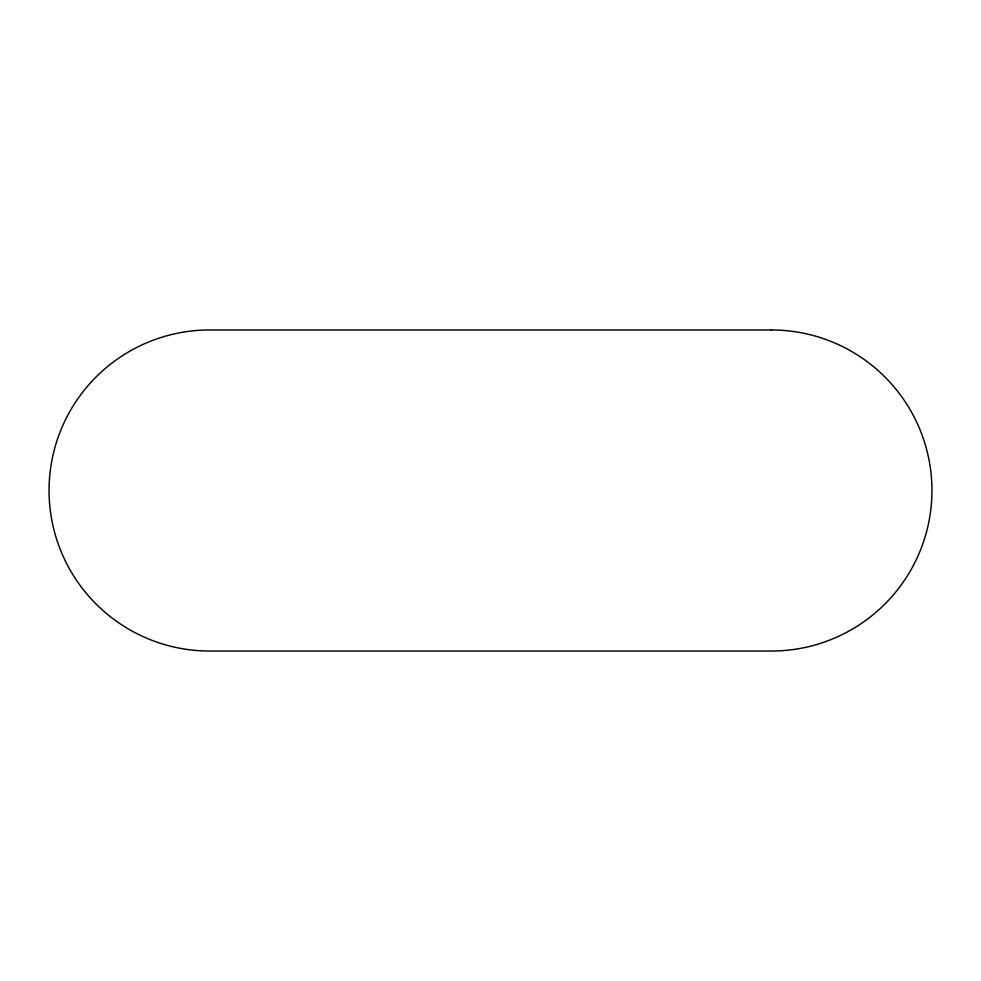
<?xml version="1.0" encoding="UTF-8"?>
<svg xmlns="http://www.w3.org/2000/svg" width="981" height="981" viewBox="0 0 981 981"><rect width="100%" height="100%" fill="white"/><g stroke="black" fill="none" stroke-linecap="round" stroke-linejoin="round"><path stroke-width="1.47" d="M771.422 329.972L209.578 329.972A160.528 160.528 0 0 0 49.05 490.5A160.528 160.528 0 0 0 209.578 651.028L771.422 651.028A160.528 160.528 0 0 0 931.95 490.5A160.528 160.528 0 0 0 771.422 329.972"/></g></svg>
